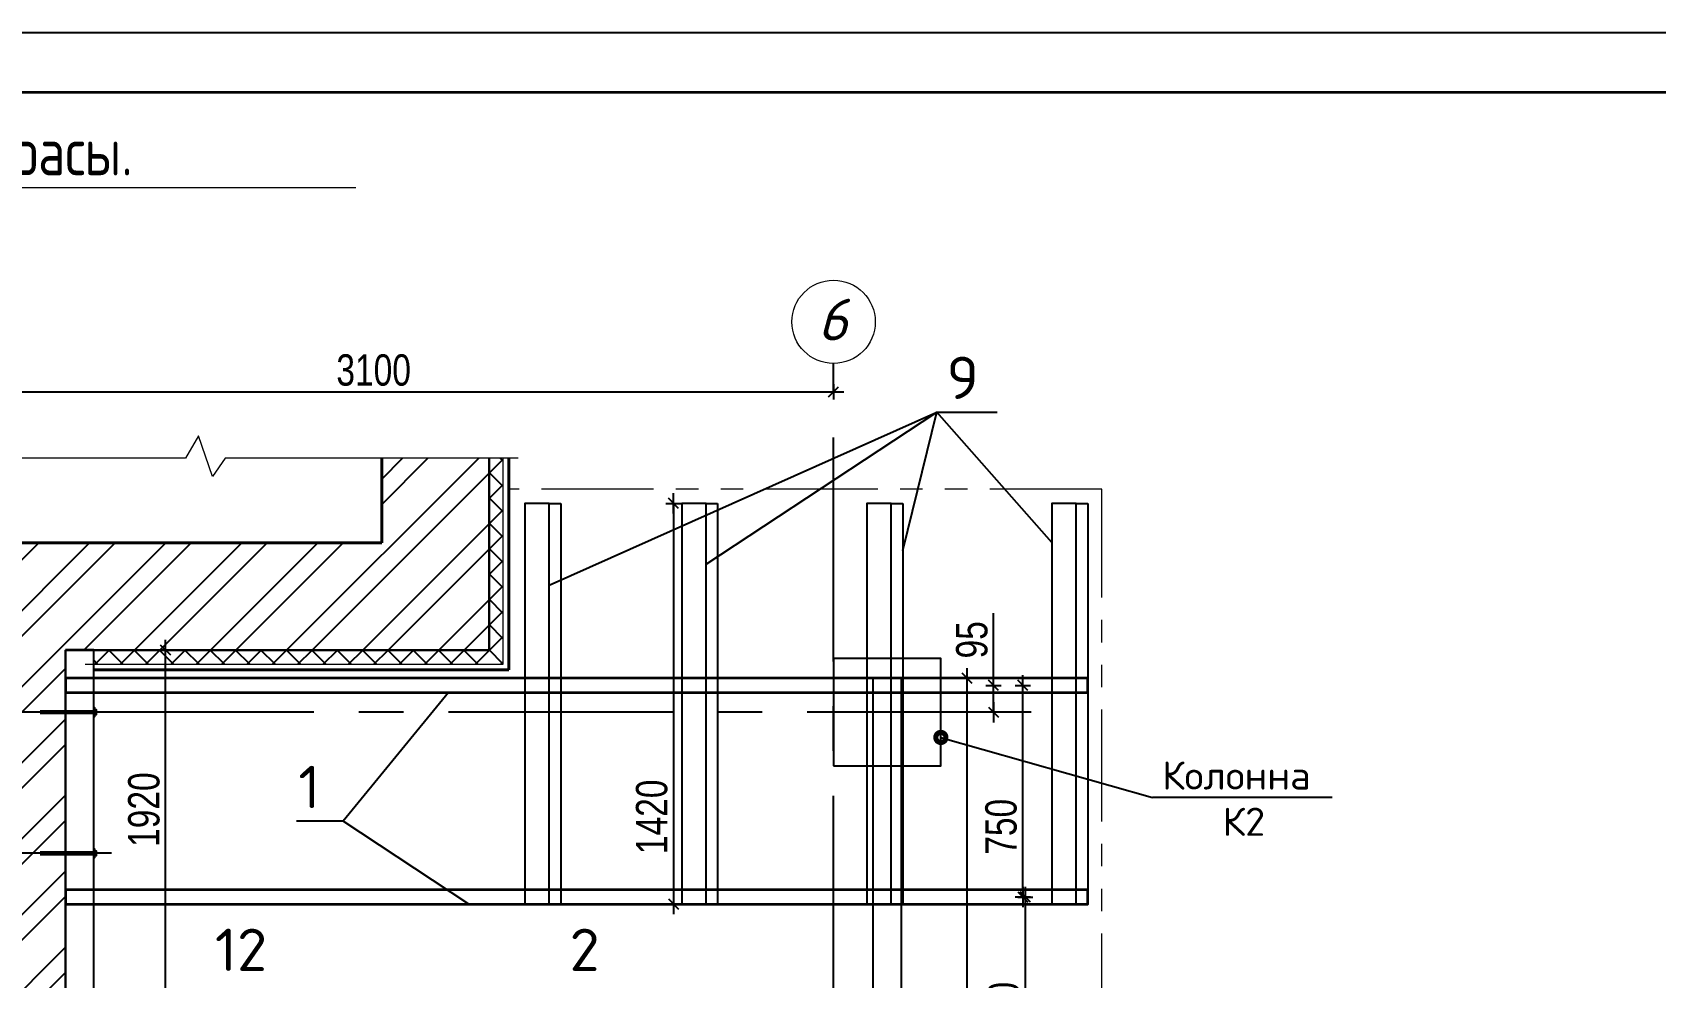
# Model space of a CAD drawing. Extents: x -12289450 to -10763036, y -7834513 to -6150123.
# Drawn here: x -10951868 to -10946120, y -7675611 to -7672261 of the extents above; entities that cross this region are included whole.
import ezdxf

# ---------------------------------------------------------------- set-up
doc = ezdxf.new("R2010")
doc.units = 0
doc.header["$LTSCALE"] = 25
doc.header["$PDMODE"] = 35
doc.linetypes.add('CENTER', pattern=[50.8, 31.75, -6.35, 6.35, -6.35])
doc.linetypes.add('PHANTOM2', pattern=[31.75, 15.875, -3.175, 3.175, -3.175, 3.175, -3.175])
doc.layers.get('DefPoints').update_dxf_attribs({"color": 10, "lineweight": 30})
for name, color, linetype in [('004-ВСПЛИНИИ', 15, 'Continuous'), ('005-РАЗМЕРЫ', 252, 'Continuous'), ('008-ШТРИХОВКА', 252, 'Continuous'), ('010-MEBEL', 3, 'Continuous'), ('014-ОСИ', 251, 'CENTER'), ('Annotation - Text', 7, 'Continuous'), ('ArchiCAD', 7, 'Continuous'), ('EEE', 7, 'Continuous'), ('Крыши', 7, 'Continuous'), ('Новое', 51, 'Continuous'), ('Примечания', 7, 'Continuous')]:
    doc.layers.add(name, color=color, linetype=linetype)
for name, color, linetype, lineweight in [('Перегор', 4, 'Continuous', 20), ('Стена', 7, 'Continuous', 5), ('СТЕНЫ', 5, 'Continuous', 40)]:
    doc.layers.add(name, color=color, linetype=linetype, lineweight=lineweight)
doc.styles.add('gismo', font='isocpeui.ttf')
doc.styles.add('GOST 2.304', font='cs_gost2304.shx')
doc.styles.add('ROMANT', font='romant.shx', dxfattribs={"height": 2})
doc.styles.add('RUSS', font='russ', dxfattribs={"width": 0.8})
doc.styles.get("Standard").update_dxf_attribs({"font": 'arial.ttf'})
doc.styles.add('TXT0', font='txt', dxfattribs={"width": 0.8})
doc.dimstyles.new('RUSS100', dxfattribs={"dimscale": 100, "dimtxt": 2, "dimasz": 1, "dimexe": 0.5, "dimexo": 3, "dimgap": 0.5, "dimtad": 1, "dimdec": 0, "dimrnd": 2.5, "dimzin": 0, "dimdsep": 46, "dimtxsty": 'RUSS', "dimblk1": 'ARCHTICK', "dimblk2": 'ARCHTICK', "dimsah": 1, "dimcen": 3, "dimdle": 1, "dimadec": 0, "dimazin": 2, "dimtp": 6, "dimtm": 6, "dimtfac": 3, "dimtdec": 0, "dimtmove": 2, "dimatfit": 3, "dimldrblk": 'NONE', "dimfxl": 0, "dimtolj": 1, "dimtzin": 0, "dimarcsym": 0})
doc.dimstyles.new('Копия РАЗМЕРЫ22', dxfattribs={"dimscale": 30, "dimtxt": 3.7, "dimasz": 0.06, "dimexe": 0, "dimexo": 0, "dimgap": 0.7, "dimtad": 1, "dimdec": 0, "dimzin": 0, "dimdsep": 46, "dimtxsty": 'TXT0', "dimblk1": 'A8MITTA', "dimblk2": 'A8MITTA', "dimsah": 1, "dimcen": 0.2, "dimse1": 1, "dimse2": 1, "dimadec": 0, "dimazin": 0, "dimtp": 6, "dimtm": 6, "dimtfac": 1, "dimtdec": 0, "dimtofl": 0, "dimtmove": 0, "dimatfit": 3, "dimldrblk": 'A8MITTA', "dimfxl": 0, "dimtolj": 1, "dimtzin": 0, "dimarcsym": 0})

# ---------------------------------------------------------------- blocks, each defined once
blk = doc.blocks.new('A8MITTA', base_point=(3180, 3140))
for p, q in [((3160, 3140), (3200, 3140)), ((3170, 3130), (3190, 3150)), ((3180, 3155), (3180, 3125))]:
    blk.add_line(p, q)
blk = doc.blocks.new('*D962')
at = {"layer": '005-РАЗМЕРЫ', "color": 0, "lineweight": -2, "transparency": 16777216}
blk.add_line((-10952129.1, -7673534.7), (-10949032.7, -7673534.7), dxfattribs=at)
at = {"layer": 'DefPoints', "color": 0, "transparency": 16777216}
for p in [(-10949030.9, -7673534.7), (-10952130.9, -7673601.2), (-10949030.9, -7673601.2)]:
    blk.add_point(p, dxfattribs=at)
at = {"layer": '005-РАЗМЕРЫ', "color": 0, "lineweight": -2, "transparency": 16777216, "xscale": 1.8, "yscale": 1.8, "zscale": 1.8, "rotation": 180}
blk.add_blockref('A8MITTA', (-10952130.9, -7673534.7), dxfattribs=at)
at = {"layer": '005-РАЗМЕРЫ', "color": 0, "lineweight": -2, "transparency": 16777216, "xscale": 1.8, "yscale": 1.8, "zscale": 1.8}
blk.add_blockref('A8MITTA', (-10949030.9, -7673534.7), dxfattribs=at)
at = {"layer": '005-РАЗМЕРЫ', "color": 0, "transparency": 16777216, "insert": (-10950659.5, -7673458.2), "char_height": 111, "attachment_point": 5, "style": 'TXT0'}
blk.add_mtext('\\A1;3100', dxfattribs=at)
blk = doc.blocks.new('*D965')
at = {"layer": '005-РАЗМЕРЫ', "color": 0, "lineweight": -2, "transparency": 16777216}
blk.add_line((-10951396.2, -7676368.3), (-10951396.2, -7674451.9), dxfattribs=at)
at = {"layer": 'DefPoints', "color": 0, "transparency": 16777216}
for p in [(-10951750.9, -7674450.1), (-10951396.2, -7674450.1), (-10951650.9, -7676370.1)]:
    blk.add_point(p, dxfattribs=at)
at = {"layer": '005-РАЗМЕРЫ', "color": 0, "lineweight": -2, "transparency": 16777216, "xscale": 1.8, "yscale": 1.8, "zscale": 1.8}
for p, rotation in [((-10951396.2, -7674450.1), 90), ((-10951396.2, -7676370.1), 270)]:
    blk.add_blockref('A8MITTA', p, dxfattribs=dict(at, rotation=rotation))
at = {"layer": '005-РАЗМЕРЫ', "color": 0, "transparency": 16777216, "insert": (-10951472.7, -7675015.4), "char_height": 111, "attachment_point": 5, "rotation": 90, "style": 'TXT0'}
blk.add_mtext('\\A1;1920', dxfattribs=at)
blk = doc.blocks.new('_ArchTick')
at = {"color": 0, "linetype": 'ByBlock', "const_width": 0.15}
blk.add_lwpolyline([(-0.5, -0.5), (0.5, 0.5)], dxfattribs=at)
blk = doc.blocks.new('*D976')
at = {"layer": '005-РАЗМЕРЫ', "color": 0, "lineweight": -2, "transparency": 16777216}
blk.add_line((-10948351.7, -7676123.3), (-10948351.7, -7675326.9), dxfattribs=at)
at = {"layer": 'DefPoints', "color": 0, "transparency": 16777216}
for p in [(-10948351.7, -7675325.1), (-10948233.8, -7675325.1), (-10948233.8, -7676125.1)]:
    blk.add_point(p, dxfattribs=at)
at = {"layer": '005-РАЗМЕРЫ', "color": 0, "lineweight": -2, "transparency": 16777216, "xscale": 1.8, "yscale": 1.8, "zscale": 1.8}
for p, rotation in [((-10948351.7, -7675325.1), 90), ((-10948351.7, -7676125.1), 270)]:
    blk.add_blockref('A8MITTA', p, dxfattribs=dict(at, rotation=rotation))
at = {"layer": '005-РАЗМЕРЫ', "color": 0, "transparency": 16777216, "insert": (-10948428.2, -7675725.1), "char_height": 111, "attachment_point": 5, "rotation": 90, "style": 'TXT0'}
blk.add_mtext('\\A1;800', dxfattribs=at)
blk = doc.blocks.new('*D977')
at = {"layer": '005-РАЗМЕРЫ', "color": 0, "lineweight": -2, "transparency": 16777216}
blk.add_line((-10948360.9, -7675323.3), (-10948360.9, -7674576.9), dxfattribs=at)
at = {"layer": 'DefPoints', "color": 0, "transparency": 16777216}
for p in [(-10948360.9, -7674575.1), (-10948233.8, -7674575.1), (-10948233.8, -7675325.1)]:
    blk.add_point(p, dxfattribs=at)
at = {"layer": '005-РАЗМЕРЫ', "color": 0, "lineweight": -2, "transparency": 16777216, "xscale": 1.8, "yscale": 1.8, "zscale": 1.8}
for p, rotation in [((-10948360.9, -7674575.1), 90), ((-10948360.9, -7675325.1), 270)]:
    blk.add_blockref('A8MITTA', p, dxfattribs=dict(at, rotation=rotation))
at = {"layer": '005-РАЗМЕРЫ', "color": 0, "transparency": 16777216, "insert": (-10948437.4, -7675076.3), "char_height": 111, "attachment_point": 5, "rotation": 90, "style": 'TXT0'}
blk.add_mtext('\\A1;750', dxfattribs=at)
blk = doc.blocks.new('*D978')
at = {"layer": '005-РАЗМЕРЫ', "color": 0, "lineweight": -2, "transparency": 16777216}
for p, q in [((-10948464.3, -7674575.1), (-10948464.3, -7674318.7)), ((-10948464.3, -7674668.3), (-10948464.3, -7674576.9))]:
    blk.add_line(p, q, dxfattribs=at)
at = {"layer": 'DefPoints', "color": 0, "transparency": 16777216}
for p in [(-10948464.3, -7674575.1), (-10948387.9, -7674575.1), (-10948523.2, -7674670.1)]:
    blk.add_point(p, dxfattribs=at)
at = {"layer": '005-РАЗМЕРЫ', "color": 0, "lineweight": -2, "transparency": 16777216, "xscale": 1.8, "yscale": 1.8, "zscale": 1.8}
for p, rotation in [((-10948464.3, -7674575.1), 90), ((-10948464.3, -7674670.1), 270)]:
    blk.add_blockref('A8MITTA', p, dxfattribs=dict(at, rotation=rotation))
at = {"layer": '005-РАЗМЕРЫ', "color": 0, "transparency": 16777216, "insert": (-10948540.8, -7674413.7), "char_height": 111, "attachment_point": 5, "rotation": 90, "style": 'TXT0'}
blk.add_mtext('\\A1;95', dxfattribs=at)
blk = doc.blocks.new('*D981')
at = {"layer": '005-РАЗМЕРЫ', "color": 0, "lineweight": -2, "transparency": 16777216}
blk.add_line((-10948557.7, -7679108.3), (-10948557.7, -7674551.9), dxfattribs=at)
at = {"layer": 'DefPoints', "color": 0, "transparency": 16777216}
for p in [(-10948790.9, -7674550.1), (-10948557.7, -7674550.1), (-10948790.9, -7679110.1)]:
    blk.add_point(p, dxfattribs=at)
at = {"layer": '005-РАЗМЕРЫ', "color": 0, "lineweight": -2, "transparency": 16777216, "xscale": 1.8, "yscale": 1.8, "zscale": 1.8}
for p, rotation in [((-10948557.7, -7674550.1), 90), ((-10948557.7, -7679110.1), 270)]:
    blk.add_blockref('A8MITTA', p, dxfattribs=dict(at, rotation=rotation))
at = {"layer": '005-РАЗМЕРЫ', "color": 0, "transparency": 16777216, "insert": (-10948634.2, -7676517.2), "char_height": 111, "attachment_point": 5, "rotation": 90, "style": 'TXT0'}
blk.add_mtext('\\A1;4560', dxfattribs=at)
blk = doc.blocks.new('*D986')
at = {"layer": '005-РАЗМЕРЫ', "color": 0, "lineweight": -2, "transparency": 16777216}
blk.add_line((-10949597.9, -7673931.9), (-10949597.9, -7675348.3), dxfattribs=at)
at = {"layer": 'DefPoints', "color": 0, "transparency": 16777216}
for p in [(-10949525.5, -7673930.1), (-10949597.9, -7675350.1), (-10949525.5, -7675350.1)]:
    blk.add_point(p, dxfattribs=at)
at = {"layer": '005-РАЗМЕРЫ', "color": 0, "lineweight": -2, "transparency": 16777216, "xscale": 1.8, "yscale": 1.8, "zscale": 1.8}
for p, rotation in [((-10949597.9, -7673930.1), 90), ((-10949597.9, -7675350.1), 270)]:
    blk.add_blockref('A8MITTA', p, dxfattribs=dict(at, rotation=rotation))
at = {"layer": '005-РАЗМЕРЫ', "color": 0, "transparency": 16777216, "insert": (-10949674.4, -7675040.9), "char_height": 111, "attachment_point": 5, "rotation": 90, "style": 'TXT0'}
blk.add_mtext('\\A1;1420', dxfattribs=at)

msp = doc.modelspace()

# ---------------------------------------------------------------- hatches: boundary and pattern name
at = {"layer": '008-ШТРИХОВКА', "ltscale": 3}
h = msp.add_hatch(dxfattribs=at)
h.set_pattern_fill('ANSI37', color=256, scale=20, style=0)
h.set_pattern_definition([(45, (-10963360.875, -7679300.056), (-44.90128, 44.90128), []), (135, (-10963360.875, -7679300.056), (-44.90128, -44.90128), [])])
h.paths.add_polyline_path([(-10951650.9, -7674450.1), (-10951650.9, -7674500.1), (-10950200.9, -7674500.1), (-10950200.9, -7673770.1), (-10950250.9, -7673770.1), (-10950250.9, -7674450.1)])
h.paths.add_polyline_path([(-10951700.9, -7679110.1), (-10951750.9, -7679110.1), (-10951750.9, -7679250.1), (-10952380.9, -7679250.1), (-10952380.9, -7679300.1), (-10951700.9, -7679300.1)])
h = msp.add_hatch(dxfattribs=at)
h.set_pattern_fill('ANSI32', color=256, scale=20)
h.set_pattern_definition([(45, (-10963310.88, -7679250.06), (-134.7038, 134.7038), []), (45, (-10963221.07, -7679250.06), (-134.7038, 134.7038), [])])
h.paths.add_polyline_path([(-10950250.9, -7673770.1), (-10950630.9, -7673770.1), (-10950630.9, -7674070.1), (-10952380.9, -7674070.1), (-10952380.9, -7674450.1), (-10952130.9, -7674450.1), (-10952130.9, -7678870.1), (-10952380.9, -7678870.1), (-10952380.9, -7679250.1), (-10951750.9, -7679250.1), (-10951750.9, -7674450.1), (-10950250.9, -7674450.1)])

# ---------------------------------------------------------------- linework, layer by layer
at = {"lineweight": 25, "ltscale": 20}
for p in [(-10948650.9, -7674759.7), (-10947264.8, -7674973)]:
    msp.add_line(p, (-10947902, -7674973), dxfattribs=at)
at = {"lineweight": 25, "ltscale": 20, "const_width": 36}
msp.add_lwpolyline([(-10948659.9, -7674759.7, -1), (-10948641.9, -7674759.7, -1)], format="xyb", close=True, dxfattribs=at)
at = {"layer": '004-ВСПЛИНИИ', "color": 0, "lineweight": 0}
msp.add_lwpolyline([(-10950147.8, -7673770.1), (-10951185, -7673770.1), (-10951230, -7673835.2), (-10951279.2, -7673690.9), (-10951325.5, -7673770.1), (-10952380.9, -7673770.1)], dxfattribs=at)
at = {"layer": '005-РАЗМЕРЫ', "color": 4, "lineweight": 35}
for points in [[(-10948130.9, -7674550.1), (-10951750.9, -7674550.1), (-10951750.9, -7674600.1), (-10948130.9, -7674600.1), (-10948130.9, -7674550.1)], [(-10948130.9, -7675300.1), (-10951750.9, -7675300.1), (-10951750.9, -7675350.1), (-10948130.9, -7675350.1), (-10948130.9, -7675300.1)]]:
    msp.add_lwpolyline(points, close=True, dxfattribs=at)
at = {"layer": '005-РАЗМЕРЫ', "color": 6, "lineweight": 25, "ltscale": 4}
for points in [[(-10951840.9, -7674665.1), (-10951646.9, -7674665.1), (-10951646.9, -7674675.1), (-10951840.9, -7674675.1)], [(-10951650.9, -7674655.1), (-10951650.9, -7674670.1), (-10951650.9, -7674685.1), (-10951646.9, -7674685.1), (-10951646.9, -7674655.1), (-10951650.9, -7674655.1)], [(-10951646.9, -7674670.1), (-10951646.9, -7674678.1), (-10951640.9, -7674678.1), (-10951640.9, -7674670.1), (-10951640.9, -7674670.1), (-10951640.9, -7674670.1), (-10951640.9, -7674662.1), (-10951646.9, -7674662.1), (-10951646.9, -7674678.1)], [(-10951840.9, -7675165.1), (-10951646.9, -7675165.1), (-10951646.9, -7675175.1), (-10951840.9, -7675175.1)], [(-10951650.9, -7675155.1), (-10951650.9, -7675170.1), (-10951650.9, -7675185.1), (-10951646.9, -7675185.1), (-10951646.9, -7675155.1), (-10951650.9, -7675155.1)], [(-10951646.9, -7675170.1), (-10951646.9, -7675178.1), (-10951640.9, -7675178.1), (-10951640.9, -7675170.1), (-10951640.9, -7675170.1), (-10951640.9, -7675170.1), (-10951640.9, -7675162.1), (-10951646.9, -7675162.1), (-10951646.9, -7675178.1)]]:
    msp.add_lwpolyline(points, dxfattribs=at)
at = {"layer": '010-MEBEL', "color": 4, "lineweight": 25, "ltscale": 4}
for points in [[(-10950037.7, -7673930.1), (-10950123.8, -7673930.1), (-10950123.8, -7675350.1), (-10950037.7, -7675350.1)], [(-10949996.6, -7673930.1), (-10949996.6, -7675350.1), (-10950037.6, -7675350.1), (-10950037.6, -7673930.1), (-10949996.6, -7673930.1)], [(-10949441.3, -7673930.1), (-10949441.3, -7675350.1), (-10949482.3, -7675350.1), (-10949482.3, -7673930.1), (-10949441.3, -7673930.1)], [(-10948827.1, -7673930.1), (-10948913.2, -7673930.1), (-10948913.2, -7675350.1), (-10948827.1, -7675350.1)], [(-10948786, -7673930.1), (-10948786, -7675350.1), (-10948827, -7675350.1), (-10948827, -7673930.1), (-10948786, -7673930.1)], [(-10948172, -7673930.1), (-10948258, -7673930.1), (-10948258, -7675350.1), (-10948172, -7675350.1)], [(-10948172, -7673930.1), (-10948258, -7673930.1), (-10948258, -7675350.1), (-10948172, -7675350.1)], [(-10948130.9, -7673930.1), (-10948130.9, -7675350.1), (-10948171.8, -7675350.1), (-10948171.8, -7673930.1), (-10948130.9, -7673930.1)], [(-10948130.9, -7673930.1), (-10948130.9, -7675350.1), (-10948171.8, -7675350.1), (-10948171.8, -7673930.1), (-10948130.9, -7673930.1)]]:
    msp.add_lwpolyline(points, dxfattribs=at)
at = {"layer": '010-MEBEL', "lineweight": 25, "ltscale": 4}
msp.add_lwpolyline([(-10949482.4, -7673930.1), (-10949568.5, -7673930.1), (-10949568.5, -7675350.1), (-10949482.4, -7675350.1)], dxfattribs=at)
at = {"layer": '010-MEBEL', "color": 3, "linetype": 'ByBlock', "lineweight": 25}
for points in [[(-10951750.9, -7674449.1), (-10951750.9, -7676370.1), (-10951650.9, -7676370.1), (-10951650.9, -7674449.1)], [(-10948790.9, -7674550.1), (-10948790.9, -7679110.1), (-10948890.9, -7679010.1), (-10948890.9, -7674550.1)]]:
    msp.add_lwpolyline(points, close=True, dxfattribs=at)
at = {"layer": '014-ОСИ'}
for points in [[(-10949030.9, -7679570.1), (-10949030.9, -7673434.5)], [(-10948330.9, -7674670.1), (-10952792.6, -7674670.1)], [(-10951588, -7674670.1), (-10952244.6, -7674670.1)], [(-10951588, -7675170.1), (-10952244.6, -7675170.1)]]:
    msp.add_lwpolyline(points, dxfattribs=at)
at = {"layer": 'Annotation - Text', "color": 0, "lineweight": 20}
msp.add_circle((-10949030.9, -7673286.9), 147.6, dxfattribs=at)
at = {"layer": 'ArchiCAD', "color": 7, "linetype": 'Continuous', "lineweight": 35}
msp.add_lwpolyline([(-10954351.2, -7672473.4), (-10937592, -7672473.4), (-10937592, -7684650.4), (-10954351.2, -7684650.4)], close=True, dxfattribs=at)
msp.add_lwpolyline([(-10954351.2, -7672473.4), (-10937592, -7672473.4), (-10937592, -7684650.4), (-10954351.2, -7684650.4)], close=True, dxfattribs=at)
at = {"layer": 'EEE', "lineweight": 15}
msp.add_line((-10954175.1, -7672810.2), (-10950722.1, -7672810.2), dxfattribs=at)
at = {"layer": 'Крыши', "color": 12, "linetype": 'PHANTOM2', "lineweight": 0}
for points in [[(-10951680.9, -7679820.1), (-10948080.9, -7679820.1), (-10948080.9, -7673880.1), (-10950180.9, -7673880.1)], [(-10951680.9, -7679320.1), (-10951680.9, -7679820.1), (-10948080.9, -7679820.1), (-10948080.9, -7673880.1), (-10950180.9, -7673880.1)]]:
    msp.add_lwpolyline(points, dxfattribs=at)
at = {"layer": 'Новое', "color": 7, "linetype": 'Continuous'}
msp.add_lwpolyline([(-10955199.8, -7672261.3), (-10937379.9, -7672261.3), (-10937379.9, -7684862.5), (-10955199.8, -7684862.5)], close=True, dxfattribs=at)
msp.add_lwpolyline([(-10955199.8, -7672261.3), (-10937379.9, -7672261.3), (-10937379.9, -7684862.5), (-10955199.8, -7684862.5)], close=True, dxfattribs=at)
at = {"layer": 'СТЕНЫ', "ltscale": 3}
for p, q in [((-10950630.8, -7673770.1), (-10950630.9, -7674070.1)), ((-10950180.9, -7674520.1), (-10950180.9, -7673770.1)), ((-10950630.9, -7674070.1), (-10952380.9, -7674070.1)), ((-10951650.9, -7674520.1), (-10950180.9, -7674520.1))]:
    msp.add_line(p, q, dxfattribs=at)
at = {"layer": 'СТЕНЫ', "lineweight": 30, "ltscale": 3}
for p, q in [((-10950250.9, -7673770.1), (-10950250.9, -7674450.1)), ((-10950250.9, -7674450.1), (-10951750.9, -7674450.1))]:
    msp.add_line(p, q, dxfattribs=at)
at = {"layer": 'СТЕНЫ', "lineweight": 9, "ltscale": 3}
for p, q in [((-10950200.9, -7674500.1), (-10950200.9, -7673770.1)), ((-10951680.9, -7674500.1), (-10950200.9, -7674500.1))]:
    msp.add_line(p, q, dxfattribs=at)
at = {"layer": 'СТЕНЫ', "lineweight": 30, "ltscale": 3}
msp.add_lwpolyline([(-10951750.9, -7678050.1), (-10951750.9, -7674450.1)], dxfattribs=at)
at = {"layer": 'СТЕНЫ', "lineweight": 25, "ltscale": 3}
msp.add_lwpolyline([(-10949030.9, -7674860.1), (-10948650.9, -7674860.1), (-10948650.9, -7674480.1), (-10949030.9, -7674480.1)], close=True, dxfattribs=at)

# ---------------------------------------------------------------- texts
at = {"layer": 'Annotation - Text', "color": 0, "lineweight": 25, "style": 'GOST 2.304'}
msp.add_text('План стропил навеса террасы.', height=169.714, dxfattribs=at).set_placement((-10954143, -7672767.6))
at = {"layer": 'Annotation - Text', "color": 0, "lineweight": 25, "insert": (-10949034.2, -7673205), "char_height": 147.6, "attachment_point": 2, "style": 'gismo'}
msp.add_mtext('6', dxfattribs=at)
at = {"layer": 'Примечания', "color": 7, "char_height": 100, "attachment_point": 4}
for s, insert in [('\\A1;{\\Fsimplex|c204;Колонна}', (-10947867.6, -7674894.5)), ('\\A1;{\\Fsimplex|c204;К2\\Ftxt|c204; }', (-10947653.4, -7675058.4))]:
    msp.add_mtext(s, dxfattribs=dict(at, insert=insert))
at = {"layer": 'Стена', "linetype": 'Continuous', "ltscale": 100, "style": 'ROMANT'}
for s, rotation, p in [('9', 0, (-10948630.9, -7673560.1)), ('1', 360, (-10950926.2, -7675010.1)), ('12', 0, (-10951221.7, -7675587.3)), ('2', 360, (-10949965.8, -7675587.3))]:
    msp.add_text(s, height=150, rotation=rotation, dxfattribs=at).set_placement(p)

# ---------------------------------------------------------------- dimensions: what is measured, and where the dimension line sits
at = {"layer": '005-РАЗМЕРЫ', "color": 251}
dim = msp.add_linear_dim(base=(-10949030.9, -7673534.7), p1=(-10952130.9, -7673601.2), p2=(-10949030.9, -7673601.2), dimstyle='Копия РАЗМЕРЫ22', dxfattribs=at)
dim.commit()
dim.dimension.update_dxf_attribs({"geometry": '*D962', "text_midpoint": (-10950659.5, -7673534.7), "dimtype": 160})
for base, p1, p2, picture, middle in [((-10949597.9, -7675350.1), (-10949525.5, -7673930.1), (-10949525.5, -7675350.1), '*D986', (-10949597.9, -7675040.9)), ((-10948464.3, -7674575.1), (-10948523.2, -7674670.1), (-10948387.9, -7674575.1), '*D978', (-10948464.3, -7674413.7)), ((-10951396.2, -7674450.1), (-10951650.9, -7676370.1), (-10951750.9, -7674450.1), '*D965', (-10951396.2, -7675015.4)), ((-10948557.7, -7674550.1), (-10948790.9, -7679110.1), (-10948790.9, -7674550.1), '*D981', (-10948557.7, -7676517.2)), ((-10948360.9, -7674575.1), (-10948233.8, -7675325.1), (-10948233.8, -7674575.1), '*D977', (-10948360.9, -7675076.3))]:
    dim = msp.add_linear_dim(base=base, p1=p1, p2=p2, angle=90, dimstyle='Копия РАЗМЕРЫ22', dxfattribs=at)
    dim.commit()
    dim.dimension.update_dxf_attribs({"geometry": picture, "text_midpoint": middle, "dimtype": 160})
dim = msp.add_linear_dim(base=(-10948351.7, -7675325.1), p1=(-10948233.8, -7676125.1), p2=(-10948233.8, -7675325.1), angle=90, dimstyle='Копия РАЗМЕРЫ22', dxfattribs=at)
dim.commit()
dim.dimension.update_dxf_attribs({"geometry": '*D976', "text_midpoint": (-10948428.2, -7675725.1)})

# ---------------------------------------------------------------- leaders
at = {"layer": 'Перегор', "color": 6, "linetype": 'Continuous', "ltscale": 4}
for points in [[(-10950037.6, -7674220.3), (-10948664.9, -7673606.6), (-10948451.3, -7673606.6)], [(-10949482.3, -7674146.1), (-10948664.9, -7673606.6), (-10948451.3, -7673606.6)], [(-10948786, -7674096.7), (-10948664.9, -7673606.6), (-10948451.3, -7673606.6)], [(-10948258, -7674068.5), (-10948664.9, -7673606.6), (-10948451.3, -7673606.6)], [(-10950394.9, -7674600.1), (-10950767, -7675056.7), (-10950932.1, -7675056.7)], [(-10950322.8, -7675350.1), (-10950767, -7675056.7), (-10950932.1, -7675056.7)]]:
    msp.add_leader(points, dimstyle='RUSS100', override={"dimasz": 2, "dimgap": 0.5, "dimtad": 0, "dimfxl": 50}, dxfattribs=at)

doc.saveas('drawing.dxf')
